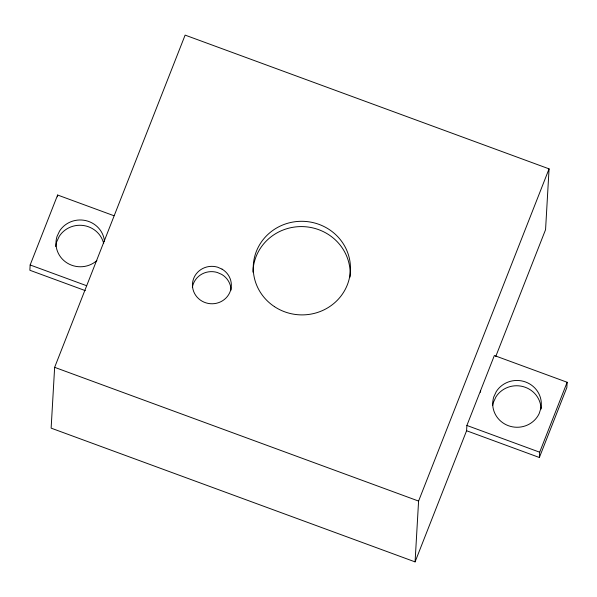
<?xml version="1.0" encoding="UTF-8"?>
<svg xmlns="http://www.w3.org/2000/svg" width="597" height="597" viewBox="0 0 597 597"><rect width="100%" height="100%" fill="white"/><g stroke="black" fill="none" stroke-linecap="round" stroke-linejoin="round"><path stroke-width="0.9" d="M113.952 215.726L57.625 195.025L30.156 264.971L29.85 270.254L85.311 290.635M57.521 196.794L57.625 195.025M495.749 356.491L545.561 229.666L549.068 168.861L185.122 35.119L54.64 367.334L51.133 428.139L415.079 561.881L466.585 430.743L466.891 425.46L494.361 355.521L567.15 382.267L566.844 387.55L539.375 457.496L466.585 430.743M415.079 561.881L418.587 501.07L549.068 168.861M480.525 392.251L480.622 390.49M539.375 457.496L539.681 452.205L567.15 382.267M30.156 264.971L86.483 285.664M466.891 425.46L539.681 452.205M54.64 367.334L418.587 501.07M252.934 272.157A48.633 46.797 3.3 0 1 303.903 226.651A48.633 46.797 3.3 0 1 350.036 277.105M192.361 287.448A19.455 18.716 3.3 0 1 217.301 272.478L221.748 274.426A19.455 18.716 3.3 0 1 231.039 290.127M492.689 405.453A24.313 23.395 3.3 0 1 493.473 402.177L495.98 396.841A24.313 23.395 3.3 0 1 523.226 386.632A24.313 23.395 3.3 0 1 541.031 409.079M55.752 246.628A24.313 23.395 3.3 0 1 56.737 241.688L59.245 236.352A24.313 23.395 3.3 0 1 83.931 225.591A24.313 23.395 3.3 0 1 103.691 243.591M96.893 260.531A24.313 23.395 3.3 0 1 67.401 263.165A24.313 23.395 3.3 0 1 57.043 236.405L59.551 231.069A24.313 23.395 3.3 0 1 85.953 220.644A24.313 23.395 3.3 0 1 104.52 241.628M540.972 407.975L539.181 413.579A24.313 23.395 3.3 0 1 508.435 425.721A24.313 23.395 3.3 0 1 493.779 396.893L496.286 391.557A24.313 23.395 3.3 0 1 525.606 382.005A24.313 23.395 3.3 0 1 540.972 407.975M222.054 269.135L217.607 267.187A19.455 18.716 3.3 0 0 192.644 287.62A19.455 18.716 3.3 0 0 222.584 300.746A19.455 18.716 3.3 0 0 222.054 269.135M274.441 306.634A48.633 46.797 3.3 0 0 350.342 271.822A48.633 46.797 3.3 0 0 280.777 225.83A48.633 46.797 3.3 0 0 274.441 306.634"/></g></svg>
